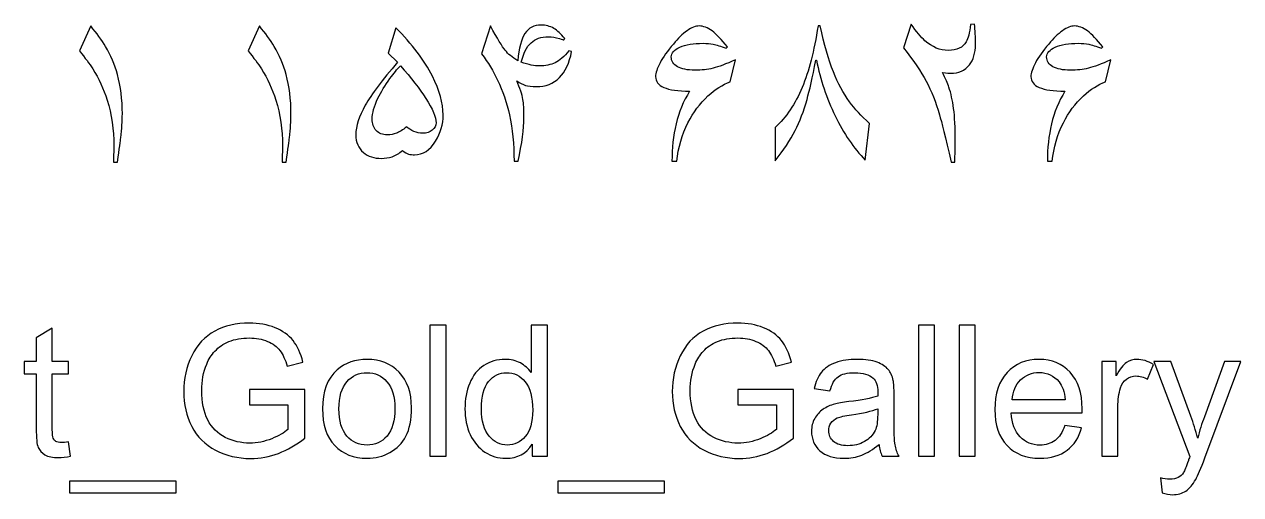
# Model space of a CAD drawing. Header units: millimetres. Extents: x -65 to 70, y -38 to 32.
# Drawn here: x -47.83 to -19.89, y -16.55 to -5.73 of the extents above; entities that cross this region are included whole.
import ezdxf

# ---------------------------------------------------------------- set-up
doc = ezdxf.new("R2010")
doc.units = ezdxf.units.MM
doc.header["$MEASUREMENT"] = 0
doc.layers.add('Layer 1', color=7, linetype='Continuous')

msp = doc.modelspace()

# ---------------------------------------------------------------- linework, layer by layer
at = {"layer": 'Layer 1', "color": 250}
for points, knots in [([(-45.5778, -7.7876), (-45.5778, -7.9479), (-45.5905, -8.1338), (-45.6151, -8.3452), (-45.6206, -8.3971), (-45.6452, -8.583), (-45.6898, -8.9028), (-45.6898, -8.9028), (-45.7828, -8.9028), (-45.7828, -8.9028), (-45.7828, -8.86), (-45.7791, -8.7361), (-45.7718, -8.532), (-45.7718, -8.1538), (-45.8238, -7.8012), (-45.9267, -7.4741), (-46.0078, -7.219), (-46.1181, -6.9803), (-46.2594, -6.7552), (-46.3305, -6.6413), (-46.4325, -6.5046), (-46.5647, -6.3443), (-46.5647, -6.3443), (-46.305, -5.7701), (-46.305, -5.7701), (-46.1637, -5.9387), (-46.0507, -6.0955), (-45.965, -6.2395), (-45.8438, -6.4445), (-45.7518, -6.6604), (-45.6898, -6.8882), (-45.6151, -7.1588), (-45.5778, -7.4586), (-45.5778, -7.7876)], [0, 0, 0, 0, 0.0909091, 0.0909091, 0.0909091, 0.1818182, 0.1818182, 0.1818182, 0.2727273, 0.2727273, 0.2727273, 0.3636364, 0.3636364, 0.3636364, 0.4545455, 0.4545455, 0.4545455, 0.5454545, 0.5454545, 0.5454545, 0.6363636, 0.6363636, 0.6363636, 0.7272727, 0.7272727, 0.7272727, 0.8181818, 0.8181818, 0.8181818, 0.9090909, 0.9090909, 0.9090909, 1, 1, 1, 1]), ([(-41.7031, -7.7876), (-41.7031, -7.9479), (-41.7158, -8.1338), (-41.7404, -8.3452), (-41.7459, -8.3971), (-41.7705, -8.583), (-41.8151, -8.9028), (-41.8151, -8.9028), (-41.9081, -8.9028), (-41.9081, -8.9028), (-41.9081, -8.86), (-41.9044, -8.7361), (-41.8971, -8.532), (-41.8971, -8.1538), (-41.9491, -7.8012), (-42.052, -7.4741), (-42.1331, -7.219), (-42.2434, -6.9803), (-42.3846, -6.7552), (-42.4557, -6.6413), (-42.5577, -6.5046), (-42.6899, -6.3443), (-42.6899, -6.3443), (-42.4302, -5.7701), (-42.4302, -5.7701), (-42.2889, -5.9387), (-42.176, -6.0955), (-42.0903, -6.2395), (-41.9691, -6.4445), (-41.8771, -6.6604), (-41.8151, -6.8882), (-41.7404, -7.1588), (-41.7031, -7.4586), (-41.7031, -7.7876)], [0, 0, 0, 0, 0.0909091, 0.0909091, 0.0909091, 0.1818182, 0.1818182, 0.1818182, 0.2727273, 0.2727273, 0.2727273, 0.3636364, 0.3636364, 0.3636364, 0.4545455, 0.4545455, 0.4545455, 0.5454545, 0.5454545, 0.5454545, 0.6363636, 0.6363636, 0.6363636, 0.7272727, 0.7272727, 0.7272727, 0.8181818, 0.8181818, 0.8181818, 0.9090909, 0.9090909, 0.9090909, 1, 1, 1, 1]), ([(-39.4689, -6.3989), (-39.4689, -6.3989), (-39.2931, -5.8139), (-39.2931, -5.8139), (-38.9195, -6.1857), (-38.6397, -6.5566), (-38.4529, -6.9265), (-38.2898, -7.2509), (-38.2078, -7.547), (-38.2078, -7.8158), (-38.2078, -8.029), (-38.2652, -8.2286), (-38.3809, -8.4163), (-38.5121, -8.6276), (-38.6735, -8.7333), (-38.863, -8.7333), (-38.9131, -8.7333), (-38.9596, -8.727), (-39.0015, -8.7151), (-39.0443, -8.7024), (-39.0908, -8.6759), (-39.14, -8.6349), (-39.2192, -8.7015), (-39.2976, -8.7479), (-39.3778, -8.7753), (-39.4571, -8.8017), (-39.5382, -8.8153), (-39.622, -8.8153), (-39.7924, -8.8153), (-39.9309, -8.7689), (-40.0402, -8.6768), (-40.1559, -8.5784), (-40.2142, -8.4454), (-40.2142, -8.2759), (-40.2142, -8.0746), (-40.1423, -7.8477), (-39.9974, -7.5935), (-39.8525, -7.3402), (-39.6047, -7.0103), (-39.2548, -6.6049), (-39.2548, -6.6049), (-39.4689, -6.3989), (-39.4689, -6.3989)], [0, 0, 0, 0, 0.0714286, 0.0714286, 0.0714286, 0.1428571, 0.1428571, 0.1428571, 0.2142857, 0.2142857, 0.2142857, 0.2857143, 0.2857143, 0.2857143, 0.3571429, 0.3571429, 0.3571429, 0.4285714, 0.4285714, 0.4285714, 0.5, 0.5, 0.5, 0.5714286, 0.5714286, 0.5714286, 0.6428571, 0.6428571, 0.6428571, 0.7142857, 0.7142857, 0.7142857, 0.7857143, 0.7857143, 0.7857143, 0.8571429, 0.8571429, 0.8571429, 0.9285714, 0.9285714, 0.9285714, 1, 1, 1, 1]), ([(-37.323, -6.4099), (-37.323, -6.4099), (-37.1235, -5.7701), (-37.1235, -5.7701), (-36.9622, -6.0572), (-36.8483, -6.244), (-36.7818, -6.3288), (-36.7162, -6.4144), (-36.6196, -6.4937), (-36.4921, -6.5684), (-36.4675, -6.2796), (-36.4128, -6.07), (-36.328, -5.9414), (-36.2433, -5.813), (-36.1203, -5.7483), (-35.959, -5.7483), (-35.8506, -5.7483), (-35.7531, -5.7747), (-35.6656, -5.8275), (-35.5854, -5.8758), (-35.5025, -5.9524), (-35.4151, -6.0591), (-35.4151, -6.0591), (-35.436, -6.091), (-35.436, -6.091), (-35.4451, -6.0891), (-35.4788, -6.0782), (-35.5372, -6.0591), (-35.6246, -6.0307), (-35.7085, -6.0161), (-35.7905, -6.0161), (-35.9554, -6.0161), (-36.0875, -6.0627), (-36.1877, -6.1566), (-36.288, -6.2495), (-36.3645, -6.3998), (-36.4155, -6.6058), (-36.3253, -6.634), (-36.2479, -6.655), (-36.1823, -6.6686), (-36.1176, -6.6823), (-36.0583, -6.6887), (-36.0028, -6.6887), (-35.8579, -6.6887), (-35.734, -6.6641), (-35.6328, -6.614), (-35.5326, -6.5639), (-35.4269, -6.4727), (-35.3167, -6.3388), (-35.3167, -6.3388), (-35.2565, -6.3598), (-35.2565, -6.3598), (-35.3066, -6.6222), (-35.3996, -6.8217), (-35.5372, -6.9584), (-35.6747, -7.096), (-35.8524, -7.1643), (-36.0684, -7.1643), (-36.1731, -7.1643), (-36.2561, -7.1552), (-36.318, -7.1361), (-36.3791, -7.1178), (-36.4447, -7.0823), (-36.5157, -7.0304), (-36.4429, -7.2017), (-36.3955, -7.3447), (-36.3745, -7.4604), (-36.3581, -7.5497), (-36.3508, -7.6891), (-36.3508, -7.8796), (-36.3508, -8.1329), (-36.3955, -8.4664), (-36.4866, -8.881), (-36.4866, -8.881), (-36.5795, -8.881), (-36.5795, -8.881), (-36.5795, -8.491), (-36.6142, -8.1365), (-36.6834, -7.8158), (-36.7445, -7.5333), (-36.8356, -7.2655), (-36.9568, -7.0131), (-37.0533, -6.8117), (-37.1754, -6.6112), (-37.323, -6.4099)], [0, 0, 0, 0, 0.0357143, 0.0357143, 0.0357143, 0.0714286, 0.0714286, 0.0714286, 0.1071429, 0.1071429, 0.1071429, 0.1428571, 0.1428571, 0.1428571, 0.1785714, 0.1785714, 0.1785714, 0.2142857, 0.2142857, 0.2142857, 0.25, 0.25, 0.25, 0.2857143, 0.2857143, 0.2857143, 0.3214286, 0.3214286, 0.3214286, 0.3571429, 0.3571429, 0.3571429, 0.3928571, 0.3928571, 0.3928571, 0.4285714, 0.4285714, 0.4285714, 0.4642857, 0.4642857, 0.4642857, 0.5, 0.5, 0.5, 0.5357143, 0.5357143, 0.5357143, 0.5714286, 0.5714286, 0.5714286, 0.6071429, 0.6071429, 0.6071429, 0.6428571, 0.6428571, 0.6428571, 0.6785714, 0.6785714, 0.6785714, 0.7142857, 0.7142857, 0.7142857, 0.75, 0.75, 0.75, 0.7857143, 0.7857143, 0.7857143, 0.8214286, 0.8214286, 0.8214286, 0.8571429, 0.8571429, 0.8571429, 0.8928571, 0.8928571, 0.8928571, 0.9285714, 0.9285714, 0.9285714, 0.9642857, 0.9642857, 0.9642857, 1, 1, 1, 1]), ([(-32.9508, -8.881), (-32.9508, -8.5775), (-32.919, -8.2914), (-32.8561, -8.0235), (-32.7932, -7.7557), (-32.6893, -7.5042), (-32.5454, -7.2682), (-32.8105, -7.2682), (-33.0073, -7.2399), (-33.1358, -7.1844), (-33.2643, -7.1279), (-33.3281, -7.045), (-33.3281, -6.9347), (-33.3281, -6.8518), (-33.2934, -6.7452), (-33.2242, -6.6167), (-33.154, -6.4873), (-33.0529, -6.3443), (-32.919, -6.1857), (-32.8142, -6.0545), (-32.7094, -5.9524), (-32.6037, -5.8795), (-32.4989, -5.8066), (-32.406, -5.7701), (-32.3258, -5.7701), (-32.2319, -5.7701), (-32.1335, -5.8084), (-32.0306, -5.8849), (-31.9285, -5.9606), (-31.811, -6.0837), (-31.677, -6.2522), (-31.677, -6.2522), (-31.7035, -6.2787), (-31.7035, -6.2787), (-31.8338, -6.234), (-31.9331, -6.2049), (-32.0014, -6.1903), (-32.0697, -6.1766), (-32.1481, -6.1693), (-32.2356, -6.1693), (-32.4579, -6.1693), (-32.6356, -6.1994), (-32.7686, -6.2586), (-32.9007, -6.3188), (-32.9672, -6.3935), (-32.9672, -6.4818), (-32.9672, -6.5784), (-32.919, -6.6531), (-32.8233, -6.7069), (-32.7267, -6.7607), (-32.5946, -6.7871), (-32.4251, -6.7871), (-32.272, -6.7871), (-32.1326, -6.7716), (-32.0078, -6.7415), (-31.882, -6.7115), (-31.7098, -6.6459), (-31.4912, -6.5465), (-31.4912, -6.5465), (-31.6114, -7.055), (-31.6114, -7.055), (-31.7855, -7.1151), (-31.9568, -7.2235), (-32.1235, -7.3793), (-32.3085, -7.5516), (-32.4615, -7.7575), (-32.5827, -7.9971), (-32.7194, -8.2668), (-32.806, -8.5611), (-32.8415, -8.881), (-32.8415, -8.881), (-32.9508, -8.881), (-32.9508, -8.881)], [0, 0, 0, 0, 0.0416667, 0.0416667, 0.0416667, 0.0833333, 0.0833333, 0.0833333, 0.125, 0.125, 0.125, 0.1666667, 0.1666667, 0.1666667, 0.2083333, 0.2083333, 0.2083333, 0.25, 0.25, 0.25, 0.2916667, 0.2916667, 0.2916667, 0.3333333, 0.3333333, 0.3333333, 0.375, 0.375, 0.375, 0.4166667, 0.4166667, 0.4166667, 0.4583333, 0.4583333, 0.4583333, 0.5, 0.5, 0.5, 0.5416667, 0.5416667, 0.5416667, 0.5833333, 0.5833333, 0.5833333, 0.625, 0.625, 0.625, 0.6666667, 0.6666667, 0.6666667, 0.7083333, 0.7083333, 0.7083333, 0.75, 0.75, 0.75, 0.7916667, 0.7916667, 0.7916667, 0.8333333, 0.8333333, 0.8333333, 0.875, 0.875, 0.875, 0.9166667, 0.9166667, 0.9166667, 0.9583333, 0.9583333, 0.9583333, 1, 1, 1, 1]), ([(-28.4141, -8.0099), (-28.4141, -8.0099), (-28.5097, -8.8536), (-28.5097, -8.8536), (-28.7731, -8.5812), (-29.0036, -8.2431), (-29.2013, -7.8377), (-29.399, -7.4322), (-29.5412, -7.0049), (-29.6287, -6.5547), (-29.6287, -6.5547), (-29.6469, -6.5547), (-29.6469, -6.5547), (-29.7234, -6.9547), (-29.7908, -7.2563), (-29.8473, -7.4595), (-29.9221, -7.7274), (-30.0132, -7.9671), (-30.1198, -8.1766), (-30.2319, -8.3971), (-30.3858, -8.6286), (-30.5817, -8.87), (-30.5817, -8.87), (-30.5817, -8.1065), (-30.5817, -8.1065), (-30.3248, -7.8705), (-30.117, -7.5625), (-29.9585, -7.1834), (-29.8054, -6.8153), (-29.6842, -6.3443), (-29.5949, -5.7701), (-29.5949, -5.7701), (-29.5457, -5.7701), (-29.5457, -5.7701), (-29.4546, -6.193), (-29.3535, -6.5456), (-29.2414, -6.8263), (-29.1366, -7.0896), (-29.0127, -7.3183), (-28.8706, -7.5142), (-28.753, -7.6737), (-28.6009, -7.8395), (-28.4141, -8.0099)], [0, 0, 0, 0, 0.0714286, 0.0714286, 0.0714286, 0.1428571, 0.1428571, 0.1428571, 0.2142857, 0.2142857, 0.2142857, 0.2857143, 0.2857143, 0.2857143, 0.3571429, 0.3571429, 0.3571429, 0.4285714, 0.4285714, 0.4285714, 0.5, 0.5, 0.5, 0.5714286, 0.5714286, 0.5714286, 0.6428571, 0.6428571, 0.6428571, 0.7142857, 0.7142857, 0.7142857, 0.7857143, 0.7857143, 0.7857143, 0.8571429, 0.8571429, 0.8571429, 0.9285714, 0.9285714, 0.9285714, 1, 1, 1, 1]), ([(-25.9776, -6.1948), (-25.9776, -6.3907), (-26.0241, -6.5475), (-26.1171, -6.6659), (-26.2191, -6.7944), (-26.3631, -6.8582), (-26.5489, -6.8582), (-26.5726, -6.8582), (-26.6346, -6.8509), (-26.7348, -6.8363), (-26.6665, -6.9793), (-26.6182, -7.0923), (-26.589, -7.1762), (-26.5407, -7.3165), (-26.5043, -7.4805), (-26.4797, -7.6691), (-26.4542, -7.8586), (-26.4414, -8.111), (-26.4414, -8.4281), (-26.4414, -8.4828), (-26.4433, -8.573), (-26.4469, -8.6987), (-26.4505, -8.8245), (-26.4524, -8.8919), (-26.4524, -8.9028), (-26.4524, -8.9028), (-26.5344, -8.9028), (-26.5344, -8.9028), (-26.6701, -8.3279), (-26.7594, -7.9652), (-26.8041, -7.814), (-26.8897, -7.5178), (-26.9909, -7.2609), (-27.1075, -7.0404), (-27.225, -6.8208), (-27.4, -6.5648), (-27.6332, -6.2732), (-27.6332, -6.2732), (-27.4556, -5.7319), (-27.4556, -5.7319), (-27.3362, -5.9013), (-27.2305, -6.0271), (-27.1385, -6.1092), (-26.9699, -6.2586), (-26.7913, -6.3333), (-26.6027, -6.3333), (-26.4041, -6.3333), (-26.2665, -6.2668), (-26.1899, -6.1329), (-26.1471, -6.06), (-26.1143, -5.9278), (-26.0915, -5.7373), (-26.0915, -5.7373), (-25.9986, -5.7319), (-25.9986, -5.7319), (-25.9913, -5.7947), (-25.9858, -5.8667), (-25.9822, -5.9496), (-25.9795, -6.0325), (-25.9776, -6.1146), (-25.9776, -6.1948)], [0, 0, 0, 0, 0.05, 0.05, 0.05, 0.1, 0.1, 0.1, 0.15, 0.15, 0.15, 0.2, 0.2, 0.2, 0.25, 0.25, 0.25, 0.3, 0.3, 0.3, 0.35, 0.35, 0.35, 0.4, 0.4, 0.4, 0.45, 0.45, 0.45, 0.5, 0.5, 0.5, 0.55, 0.55, 0.55, 0.6, 0.6, 0.6, 0.65, 0.65, 0.65, 0.7, 0.7, 0.7, 0.75, 0.75, 0.75, 0.8, 0.8, 0.8, 0.85, 0.85, 0.85, 0.9, 0.9, 0.9, 0.95, 0.95, 0.95, 1, 1, 1, 1]), ([(-24.3266, -8.881), (-24.3266, -8.5775), (-24.2948, -8.2914), (-24.2319, -8.0235), (-24.169, -7.7557), (-24.0651, -7.5042), (-23.9212, -7.2682), (-24.1863, -7.2682), (-24.3831, -7.2399), (-24.5116, -7.1844), (-24.6401, -7.1279), (-24.7039, -7.045), (-24.7039, -6.9347), (-24.7039, -6.8518), (-24.6692, -6.7452), (-24.6, -6.6167), (-24.5298, -6.4873), (-24.4287, -6.3443), (-24.2948, -6.1857), (-24.19, -6.0545), (-24.0852, -5.9524), (-23.9795, -5.8795), (-23.8747, -5.8066), (-23.7818, -5.7701), (-23.7016, -5.7701), (-23.6076, -5.7701), (-23.5092, -5.8084), (-23.4063, -5.8849), (-23.3042, -5.9606), (-23.1867, -6.0837), (-23.0527, -6.2522), (-23.0527, -6.2522), (-23.0792, -6.2787), (-23.0792, -6.2787), (-23.2095, -6.234), (-23.3088, -6.2049), (-23.3771, -6.1903), (-23.4454, -6.1766), (-23.5238, -6.1693), (-23.6113, -6.1693), (-23.8337, -6.1693), (-24.0114, -6.1994), (-24.1444, -6.2586), (-24.2765, -6.3188), (-24.343, -6.3935), (-24.343, -6.4818), (-24.343, -6.5784), (-24.2948, -6.6531), (-24.1991, -6.7069), (-24.1025, -6.7607), (-23.9704, -6.7871), (-23.8009, -6.7871), (-23.6478, -6.7871), (-23.5083, -6.7716), (-23.3835, -6.7415), (-23.2577, -6.7115), (-23.0855, -6.6459), (-22.8669, -6.5465), (-22.8669, -6.5465), (-22.9871, -7.055), (-22.9871, -7.055), (-23.1612, -7.1151), (-23.3325, -7.2235), (-23.4992, -7.3793), (-23.6843, -7.5516), (-23.8373, -7.7575), (-23.9585, -7.9971), (-24.0952, -8.2668), (-24.1818, -8.5611), (-24.2173, -8.881), (-24.2173, -8.881), (-24.3266, -8.881), (-24.3266, -8.881)], [0, 0, 0, 0, 0.0416667, 0.0416667, 0.0416667, 0.0833333, 0.0833333, 0.0833333, 0.125, 0.125, 0.125, 0.1666667, 0.1666667, 0.1666667, 0.2083333, 0.2083333, 0.2083333, 0.25, 0.25, 0.25, 0.2916667, 0.2916667, 0.2916667, 0.3333333, 0.3333333, 0.3333333, 0.375, 0.375, 0.375, 0.4166667, 0.4166667, 0.4166667, 0.4583333, 0.4583333, 0.4583333, 0.5, 0.5, 0.5, 0.5416667, 0.5416667, 0.5416667, 0.5833333, 0.5833333, 0.5833333, 0.625, 0.625, 0.625, 0.6666667, 0.6666667, 0.6666667, 0.7083333, 0.7083333, 0.7083333, 0.75, 0.75, 0.75, 0.7916667, 0.7916667, 0.7916667, 0.8333333, 0.8333333, 0.8333333, 0.875, 0.875, 0.875, 0.9166667, 0.9166667, 0.9166667, 0.9583333, 0.9583333, 0.9583333, 1, 1, 1, 1]), ([(-39.0416, -8.0891), (-39.0033, -8.1301), (-38.9495, -8.1648), (-38.8812, -8.193), (-38.8129, -8.2213), (-38.7436, -8.2358), (-38.6725, -8.2358), (-38.5868, -8.2358), (-38.5157, -8.2131), (-38.4583, -8.1675), (-38.4009, -8.1219), (-38.3718, -8.0645), (-38.3718, -7.9953), (-38.3718, -7.8641), (-38.4492, -7.6782), (-38.6032, -7.4377), (-38.7445, -7.2172), (-38.9404, -6.9657), (-39.191, -6.6841), (-39.2639, -6.7607), (-39.3432, -6.8591), (-39.4297, -6.9775), (-39.5436, -7.1361), (-39.6357, -7.2882), (-39.7058, -7.434), (-39.7933, -7.6172), (-39.837, -7.7748), (-39.837, -7.906), (-39.837, -8.0199), (-39.807, -8.1101), (-39.7459, -8.1757), (-39.6858, -8.2413), (-39.6001, -8.2741), (-39.4917, -8.2741), (-39.4151, -8.2741), (-39.345, -8.2614), (-39.2812, -8.2368), (-39.2183, -8.2122), (-39.1382, -8.163), (-39.0416, -8.0891)], [0, 0, 0, 0, 0.0769231, 0.0769231, 0.0769231, 0.1538462, 0.1538462, 0.1538462, 0.2307692, 0.2307692, 0.2307692, 0.3076923, 0.3076923, 0.3076923, 0.3846154, 0.3846154, 0.3846154, 0.4615385, 0.4615385, 0.4615385, 0.5384615, 0.5384615, 0.5384615, 0.6153846, 0.6153846, 0.6153846, 0.6923077, 0.6923077, 0.6923077, 0.7692308, 0.7692308, 0.7692308, 0.8461538, 0.8461538, 0.8461538, 0.9230769, 0.9230769, 0.9230769, 1, 1, 1, 1]), ([(-46.8162, -15.3344), (-46.8162, -15.3344), (-46.7657, -15.661), (-46.7657, -15.661), (-46.8695, -15.6827), (-46.9627, -15.6939), (-47.044, -15.6939), (-47.1779, -15.6939), (-47.2816, -15.6729), (-47.3559, -15.6302), (-47.4295, -15.5874), (-47.4814, -15.532), (-47.5115, -15.4626), (-47.5416, -15.3933), (-47.5564, -15.2475), (-47.5564, -15.0253), (-47.5564, -15.0253), (-47.5564, -13.7679), (-47.5564, -13.7679), (-47.5564, -13.7679), (-47.8297, -13.7679), (-47.8297, -13.7679), (-47.8297, -13.7679), (-47.8297, -13.4819), (-47.8297, -13.4819), (-47.8297, -13.4819), (-47.5564, -13.4819), (-47.5564, -13.4819), (-47.5564, -13.4819), (-47.5564, -12.9421), (-47.5564, -12.9421), (-47.5564, -12.9421), (-47.1863, -12.7199), (-47.1863, -12.7199), (-47.1863, -12.7199), (-47.1863, -13.4819), (-47.1863, -13.4819), (-47.1863, -13.4819), (-46.8162, -13.4819), (-46.8162, -13.4819), (-46.8162, -13.4819), (-46.8162, -13.7679), (-46.8162, -13.7679), (-46.8162, -13.7679), (-47.1863, -13.7679), (-47.1863, -13.7679), (-47.1863, -13.7679), (-47.1863, -15.0463), (-47.1863, -15.0463), (-47.1863, -15.1521), (-47.18, -15.2201), (-47.1667, -15.2503), (-47.154, -15.2804), (-47.133, -15.3042), (-47.1036, -15.3225), (-47.0741, -15.34), (-47.0321, -15.3491), (-46.9774, -15.3491), (-46.9368, -15.3491), (-46.8828, -15.3442), (-46.8162, -15.3344)], [0, 0, 0, 0, 0.05, 0.05, 0.05, 0.1, 0.1, 0.1, 0.15, 0.15, 0.15, 0.2, 0.2, 0.2, 0.25, 0.25, 0.25, 0.3, 0.3, 0.3, 0.35, 0.35, 0.35, 0.4, 0.4, 0.4, 0.45, 0.45, 0.45, 0.5, 0.5, 0.5, 0.55, 0.55, 0.55, 0.6, 0.6, 0.6, 0.65, 0.65, 0.65, 0.7, 0.7, 0.7, 0.75, 0.75, 0.75, 0.8, 0.8, 0.8, 0.85, 0.85, 0.85, 0.9, 0.9, 0.9, 0.95, 0.95, 0.95, 1, 1, 1, 1]), ([(-42.657, -14.4828), (-42.657, -14.4828), (-42.657, -14.1295), (-42.657, -14.1295), (-42.657, -14.1295), (-41.3827, -14.1295), (-41.3827, -14.1295), (-41.3827, -14.1295), (-41.3827, -15.2454), (-41.3827, -15.2454), (-41.5783, -15.401), (-41.7801, -15.5187), (-41.9883, -15.5972), (-42.1965, -15.6757), (-42.4103, -15.715), (-42.6289, -15.715), (-42.9247, -15.715), (-43.1932, -15.6519), (-43.435, -15.525), (-43.6761, -15.3989), (-43.859, -15.2152), (-43.9817, -14.9762), (-44.105, -14.7365), (-44.1667, -14.4688), (-44.1667, -14.1737), (-44.1667, -13.8807), (-44.1057, -13.6074), (-43.9831, -13.3529), (-43.8604, -13.0992), (-43.6845, -12.9106), (-43.4546, -12.7879), (-43.2247, -12.6645), (-42.9598, -12.6029), (-42.6598, -12.6029), (-42.4425, -12.6029), (-42.2455, -12.6379), (-42.0696, -12.7087), (-41.8937, -12.7795), (-41.7556, -12.8776), (-41.6561, -13.0031), (-41.5559, -13.1293), (-41.4802, -13.2941), (-41.4283, -13.4966), (-41.4283, -13.4966), (-41.7879, -13.5947), (-41.7879, -13.5947), (-41.8334, -13.4419), (-41.8895, -13.3214), (-41.9561, -13.2331), (-42.0234, -13.1455), (-42.1187, -13.0754), (-42.2434, -13.0227), (-42.3675, -12.9701), (-42.5056, -12.9435), (-42.6577, -12.9435), (-42.8392, -12.9435), (-42.9962, -12.9715), (-43.1294, -13.0269), (-43.2619, -13.0824), (-43.3684, -13.1553), (-43.4504, -13.2464), (-43.5317, -13.3368), (-43.5948, -13.4363), (-43.6396, -13.5443), (-43.716, -13.7314), (-43.7546, -13.9333), (-43.7546, -14.1513), (-43.7546, -14.4204), (-43.7083, -14.6454), (-43.6165, -14.8269), (-43.524, -15.0078), (-43.3894, -15.1423), (-43.2135, -15.2299), (-43.0369, -15.3176), (-42.8497, -15.3617), (-42.6514, -15.3617), (-42.4789, -15.3617), (-42.3107, -15.3281), (-42.1467, -15.2615), (-41.9827, -15.1942), (-41.8587, -15.1234), (-41.7738, -15.047), (-41.7738, -15.047), (-41.7738, -14.4828), (-41.7738, -14.4828), (-41.7738, -14.4828), (-42.657, -14.4828), (-42.657, -14.4828)], [0, 0, 0, 0, 0.0344828, 0.0344828, 0.0344828, 0.0689655, 0.0689655, 0.0689655, 0.1034483, 0.1034483, 0.1034483, 0.137931, 0.137931, 0.137931, 0.1724138, 0.1724138, 0.1724138, 0.2068966, 0.2068966, 0.2068966, 0.2413793, 0.2413793, 0.2413793, 0.2758621, 0.2758621, 0.2758621, 0.3103448, 0.3103448, 0.3103448, 0.3448276, 0.3448276, 0.3448276, 0.3793103, 0.3793103, 0.3793103, 0.4137931, 0.4137931, 0.4137931, 0.4482759, 0.4482759, 0.4482759, 0.4827586, 0.4827586, 0.4827586, 0.5172414, 0.5172414, 0.5172414, 0.5517241, 0.5517241, 0.5517241, 0.5862069, 0.5862069, 0.5862069, 0.6206897, 0.6206897, 0.6206897, 0.6551724, 0.6551724, 0.6551724, 0.6896552, 0.6896552, 0.6896552, 0.7241379, 0.7241379, 0.7241379, 0.7586207, 0.7586207, 0.7586207, 0.7931034, 0.7931034, 0.7931034, 0.8275862, 0.8275862, 0.8275862, 0.862069, 0.862069, 0.862069, 0.8965517, 0.8965517, 0.8965517, 0.9310345, 0.9310345, 0.9310345, 0.9655172, 0.9655172, 0.9655172, 1, 1, 1, 1]), ([(-38.5104, -15.6645), (-38.5104, -15.6645), (-38.5104, -12.6533), (-38.5104, -12.6533), (-38.5104, -12.6533), (-38.1403, -12.6533), (-38.1403, -12.6533), (-38.1403, -12.6533), (-38.1403, -15.6645), (-38.1403, -15.6645), (-38.1403, -15.6645), (-38.5104, -15.6645), (-38.5104, -15.6645)], [0, 0, 0, 0, 0.25, 0.25, 0.25, 0.5, 0.5, 0.5, 0.75, 0.75, 0.75, 1, 1, 1, 1]), ([(-36.1588, -15.6645), (-36.1588, -15.6645), (-36.1588, -15.3876), (-36.1588, -15.3876), (-36.2969, -15.6028), (-36.5002, -15.7108), (-36.7686, -15.7108), (-36.9424, -15.7108), (-37.1022, -15.6631), (-37.2473, -15.5671), (-37.3931, -15.4718), (-37.506, -15.3379), (-37.5866, -15.1669), (-37.6665, -14.9951), (-37.7064, -14.7982), (-37.7064, -14.5753), (-37.7064, -14.358), (-37.67, -14.1611), (-37.5978, -13.9837), (-37.5249, -13.8071), (-37.4162, -13.6711), (-37.2712, -13.5772), (-37.1268, -13.4826), (-36.9642, -13.4356), (-36.7854, -13.4356), (-36.6537, -13.4356), (-36.5366, -13.4637), (-36.4343, -13.519), (-36.332, -13.5744), (-36.2485, -13.6473), (-36.1841, -13.7363), (-36.1841, -13.7363), (-36.1841, -12.6533), (-36.1841, -12.6533), (-36.1841, -12.6533), (-35.814, -12.6533), (-35.814, -12.6533), (-35.814, -12.6533), (-35.814, -15.6645), (-35.814, -15.6645), (-35.814, -15.6645), (-36.1588, -15.6645), (-36.1588, -15.6645)], [0, 0, 0, 0, 0.0714286, 0.0714286, 0.0714286, 0.1428571, 0.1428571, 0.1428571, 0.2142857, 0.2142857, 0.2142857, 0.2857143, 0.2857143, 0.2857143, 0.3571429, 0.3571429, 0.3571429, 0.4285714, 0.4285714, 0.4285714, 0.5, 0.5, 0.5, 0.5714286, 0.5714286, 0.5714286, 0.6428571, 0.6428571, 0.6428571, 0.7142857, 0.7142857, 0.7142857, 0.7857143, 0.7857143, 0.7857143, 0.8571429, 0.8571429, 0.8571429, 0.9285714, 0.9285714, 0.9285714, 1, 1, 1, 1]), ([(-31.4348, -14.4828), (-31.4348, -14.4828), (-31.4348, -14.1295), (-31.4348, -14.1295), (-31.4348, -14.1295), (-30.1604, -14.1295), (-30.1604, -14.1295), (-30.1604, -14.1295), (-30.1604, -15.2454), (-30.1604, -15.2454), (-30.356, -15.401), (-30.5578, -15.5187), (-30.766, -15.5972), (-30.9742, -15.6757), (-31.1881, -15.715), (-31.4067, -15.715), (-31.7025, -15.715), (-31.971, -15.6519), (-32.2128, -15.525), (-32.4539, -15.3989), (-32.6368, -15.2152), (-32.7595, -14.9762), (-32.8828, -14.7365), (-32.9445, -14.4688), (-32.9445, -14.1737), (-32.9445, -13.8807), (-32.8835, -13.6074), (-32.7609, -13.3529), (-32.6382, -13.0992), (-32.4623, -12.9106), (-32.2324, -12.7879), (-32.0025, -12.6645), (-31.7376, -12.6029), (-31.4376, -12.6029), (-31.2203, -12.6029), (-31.0232, -12.6379), (-30.8473, -12.7087), (-30.6714, -12.7795), (-30.5333, -12.8776), (-30.4338, -13.0031), (-30.3336, -13.1293), (-30.2579, -13.2941), (-30.206, -13.4966), (-30.206, -13.4966), (-30.5656, -13.5947), (-30.5656, -13.5947), (-30.6111, -13.4419), (-30.6672, -13.3214), (-30.7338, -13.2331), (-30.8011, -13.1455), (-30.8964, -13.0754), (-31.0211, -13.0227), (-31.1453, -12.9701), (-31.2834, -12.9435), (-31.4355, -12.9435), (-31.617, -12.9435), (-31.774, -12.9715), (-31.9072, -13.0269), (-32.0397, -13.0824), (-32.1462, -13.1553), (-32.2282, -13.2464), (-32.3095, -13.3368), (-32.3726, -13.4363), (-32.4174, -13.5443), (-32.4938, -13.7314), (-32.5324, -13.9333), (-32.5324, -14.1513), (-32.5324, -14.4204), (-32.4861, -14.6454), (-32.3943, -14.8269), (-32.3018, -15.0078), (-32.1672, -15.1423), (-31.9913, -15.2299), (-31.8147, -15.3176), (-31.6275, -15.3617), (-31.4292, -15.3617), (-31.2567, -15.3617), (-31.0884, -15.3281), (-30.9244, -15.2615), (-30.7604, -15.1942), (-30.6364, -15.1234), (-30.5515, -15.047), (-30.5515, -15.047), (-30.5515, -14.4828), (-30.5515, -14.4828), (-30.5515, -14.4828), (-31.4348, -14.4828), (-31.4348, -14.4828)], [0, 0, 0, 0, 0.0344828, 0.0344828, 0.0344828, 0.0689655, 0.0689655, 0.0689655, 0.1034483, 0.1034483, 0.1034483, 0.137931, 0.137931, 0.137931, 0.1724138, 0.1724138, 0.1724138, 0.2068966, 0.2068966, 0.2068966, 0.2413793, 0.2413793, 0.2413793, 0.2758621, 0.2758621, 0.2758621, 0.3103448, 0.3103448, 0.3103448, 0.3448276, 0.3448276, 0.3448276, 0.3793103, 0.3793103, 0.3793103, 0.4137931, 0.4137931, 0.4137931, 0.4482759, 0.4482759, 0.4482759, 0.4827586, 0.4827586, 0.4827586, 0.5172414, 0.5172414, 0.5172414, 0.5517241, 0.5517241, 0.5517241, 0.5862069, 0.5862069, 0.5862069, 0.6206897, 0.6206897, 0.6206897, 0.6551724, 0.6551724, 0.6551724, 0.6896552, 0.6896552, 0.6896552, 0.7241379, 0.7241379, 0.7241379, 0.7586207, 0.7586207, 0.7586207, 0.7931034, 0.7931034, 0.7931034, 0.8275862, 0.8275862, 0.8275862, 0.862069, 0.862069, 0.862069, 0.8965517, 0.8965517, 0.8965517, 0.9310345, 0.9310345, 0.9310345, 0.9655172, 0.9655172, 0.9655172, 1, 1, 1, 1]), ([(-27.2882, -15.6645), (-27.2882, -15.6645), (-27.2882, -12.6533), (-27.2882, -12.6533), (-27.2882, -12.6533), (-26.9181, -12.6533), (-26.9181, -12.6533), (-26.9181, -12.6533), (-26.9181, -15.6645), (-26.9181, -15.6645), (-26.9181, -15.6645), (-27.2882, -15.6645), (-27.2882, -15.6645)], [0, 0, 0, 0, 0.25, 0.25, 0.25, 0.5, 0.5, 0.5, 0.75, 0.75, 0.75, 1, 1, 1, 1]), ([(-26.3539, -15.6645), (-26.3539, -15.6645), (-26.3539, -12.6533), (-26.3539, -12.6533), (-26.3539, -12.6533), (-25.9838, -12.6533), (-25.9838, -12.6533), (-25.9838, -12.6533), (-25.9838, -15.6645), (-25.9838, -15.6645), (-25.9838, -15.6645), (-26.3539, -15.6645), (-26.3539, -15.6645)], [0, 0, 0, 0, 0.25, 0.25, 0.25, 0.5, 0.5, 0.5, 0.75, 0.75, 0.75, 1, 1, 1, 1]), ([(-40.9797, -14.5732), (-40.9797, -14.1702), (-40.8676, -13.8716), (-40.6426, -13.6774), (-40.4554, -13.5162), (-40.2263, -13.4356), (-39.9564, -13.4356), (-39.6571, -13.4356), (-39.4118, -13.5338), (-39.2212, -13.73), (-39.0312, -13.9256), (-38.9359, -14.1968), (-38.9359, -14.5424), (-38.9359, -14.8227), (-38.978, -15.0428), (-39.0621, -15.2033), (-39.1462, -15.3638), (-39.2688, -15.4886), (-39.43, -15.5776), (-39.5905, -15.6666), (-39.7665, -15.7108), (-39.9564, -15.7108), (-40.262, -15.7108), (-40.5087, -15.6133), (-40.6973, -15.4178), (-40.8858, -15.2222), (-40.9797, -14.9405), (-40.9797, -14.5732)], [0, 0, 0, 0, 0.1111111, 0.1111111, 0.1111111, 0.2222222, 0.2222222, 0.2222222, 0.3333333, 0.3333333, 0.3333333, 0.4444444, 0.4444444, 0.4444444, 0.5555556, 0.5555556, 0.5555556, 0.6666667, 0.6666667, 0.6666667, 0.7777778, 0.7777778, 0.7777778, 0.8888889, 0.8888889, 0.8888889, 1, 1, 1, 1]), ([(-28.193, -15.3911), (-28.3304, -15.5082), (-28.4629, -15.5902), (-28.5897, -15.6386), (-28.7166, -15.6869), (-28.8526, -15.7108), (-28.9983, -15.7108), (-29.2381, -15.7108), (-29.4224, -15.6526), (-29.5514, -15.5355), (-29.6803, -15.4192), (-29.7448, -15.2699), (-29.7448, -15.0884), (-29.7448, -14.9818), (-29.7203, -14.8844), (-29.6719, -14.7961), (-29.6228, -14.7078), (-29.5591, -14.6377), (-29.4806, -14.5844), (-29.4014, -14.5311), (-29.3131, -14.4905), (-29.2142, -14.4632), (-29.1413, -14.4442), (-29.0313, -14.426), (-28.8848, -14.4078), (-28.5862, -14.3727), (-28.3654, -14.33), (-28.2246, -14.2809), (-28.2232, -14.2305), (-28.2225, -14.1982), (-28.2225, -14.1849), (-28.2225, -14.0349), (-28.2575, -13.9291), (-28.3276, -13.8674), (-28.4222, -13.784), (-28.5631, -13.7426), (-28.7495, -13.7426), (-28.9241, -13.7426), (-29.053, -13.7735), (-29.1357, -13.8345), (-29.2191, -13.8954), (-29.2801, -14.0034), (-29.3201, -14.159), (-29.3201, -14.159), (-29.6817, -14.1085), (-29.6817, -14.1085), (-29.6488, -13.9536), (-29.5948, -13.8281), (-29.5191, -13.7328), (-29.4434, -13.6375), (-29.3341, -13.5646), (-29.1911, -13.5127), (-29.0488, -13.4616), (-28.8827, -13.4356), (-28.6949, -13.4356), (-28.5084, -13.4356), (-28.3563, -13.4574), (-28.2393, -13.5015), (-28.1229, -13.5457), (-28.0367, -13.6003), (-27.982, -13.6669), (-27.9274, -13.7335), (-27.8888, -13.8176), (-27.8664, -13.9193), (-27.8545, -13.9823), (-27.8482, -14.0959), (-27.8482, -14.2592), (-27.8482, -14.2592), (-27.8482, -14.7498), (-27.8482, -14.7498), (-27.8482, -15.0926), (-27.8405, -15.3091), (-27.825, -15.401), (-27.8103, -15.4928), (-27.7795, -15.5804), (-27.7346, -15.6645), (-27.7346, -15.6645), (-28.1215, -15.6645), (-28.1215, -15.6645), (-28.1587, -15.5867), (-28.1825, -15.4956), (-28.193, -15.3911)], [0, 0, 0, 0, 0.037037, 0.037037, 0.037037, 0.0740741, 0.0740741, 0.0740741, 0.1111111, 0.1111111, 0.1111111, 0.1481481, 0.1481481, 0.1481481, 0.1851852, 0.1851852, 0.1851852, 0.2222222, 0.2222222, 0.2222222, 0.2592593, 0.2592593, 0.2592593, 0.2962963, 0.2962963, 0.2962963, 0.3333333, 0.3333333, 0.3333333, 0.3703704, 0.3703704, 0.3703704, 0.4074074, 0.4074074, 0.4074074, 0.4444444, 0.4444444, 0.4444444, 0.4814815, 0.4814815, 0.4814815, 0.5185185, 0.5185185, 0.5185185, 0.5555556, 0.5555556, 0.5555556, 0.5925926, 0.5925926, 0.5925926, 0.6296296, 0.6296296, 0.6296296, 0.6666667, 0.6666667, 0.6666667, 0.7037037, 0.7037037, 0.7037037, 0.7407407, 0.7407407, 0.7407407, 0.7777778, 0.7777778, 0.7777778, 0.8148148, 0.8148148, 0.8148148, 0.8518519, 0.8518519, 0.8518519, 0.8888889, 0.8888889, 0.8888889, 0.9259259, 0.9259259, 0.9259259, 0.962963, 0.962963, 0.962963, 1, 1, 1, 1]), ([(-23.9224, -14.958), (-23.9224, -14.958), (-23.5396, -15.0085), (-23.5396, -15.0085), (-23.5992, -15.2306), (-23.7108, -15.4038), (-23.8734, -15.5264), (-24.036, -15.6491), (-24.2434, -15.7108), (-24.4965, -15.7108), (-24.8147, -15.7108), (-25.067, -15.6126), (-25.2534, -15.4164), (-25.4399, -15.2208), (-25.5331, -14.9454), (-25.5331, -14.5914), (-25.5331, -14.2256), (-25.4392, -13.941), (-25.2506, -13.7391), (-25.0621, -13.5366), (-24.8175, -13.4356), (-24.5168, -13.4356), (-24.2259, -13.4356), (-23.9883, -13.5345), (-23.804, -13.7328), (-23.6195, -13.9312), (-23.527, -14.2101), (-23.527, -14.5697), (-23.527, -14.5914), (-23.5277, -14.6244), (-23.5291, -14.6678), (-23.5291, -14.6678), (-25.1546, -14.6678), (-25.1546, -14.6678), (-25.1406, -14.9068), (-25.0733, -15.0905), (-24.9514, -15.2173), (-24.8301, -15.3442), (-24.678, -15.408), (-24.4965, -15.408), (-24.3612, -15.408), (-24.2455, -15.3722), (-24.1502, -15.3007), (-24.0542, -15.2292), (-23.9785, -15.115), (-23.9224, -14.958)], [0, 0, 0, 0, 0.0666667, 0.0666667, 0.0666667, 0.1333333, 0.1333333, 0.1333333, 0.2, 0.2, 0.2, 0.2666667, 0.2666667, 0.2666667, 0.3333333, 0.3333333, 0.3333333, 0.4, 0.4, 0.4, 0.4666667, 0.4666667, 0.4666667, 0.5333333, 0.5333333, 0.5333333, 0.6, 0.6, 0.6, 0.6666667, 0.6666667, 0.6666667, 0.7333333, 0.7333333, 0.7333333, 0.8, 0.8, 0.8, 0.8666667, 0.8666667, 0.8666667, 0.9333333, 0.9333333, 0.9333333, 1, 1, 1, 1]), ([(-23.0763, -15.6645), (-23.0763, -15.6645), (-23.0763, -13.4819), (-23.0763, -13.4819), (-23.0763, -13.4819), (-22.7441, -13.4819), (-22.7441, -13.4819), (-22.7441, -13.4819), (-22.7441, -13.8162), (-22.7441, -13.8162), (-22.6593, -13.6613), (-22.5808, -13.559), (-22.5086, -13.5099), (-22.4364, -13.4602), (-22.3572, -13.4356), (-22.271, -13.4356), (-22.1463, -13.4356), (-22.0194, -13.4749), (-21.8904, -13.5527), (-21.8904, -13.5527), (-22.0222, -13.894), (-22.0222, -13.894), (-22.1119, -13.8436), (-22.2016, -13.8183), (-22.2913, -13.8183), (-22.3719, -13.8183), (-22.4441, -13.8429), (-22.5079, -13.8912), (-22.5717, -13.9396), (-22.6173, -14.0069), (-22.6446, -14.0931), (-22.6859, -14.2242), (-22.7063, -14.3678), (-22.7063, -14.5241), (-22.7063, -14.5241), (-22.7063, -15.6645), (-22.7063, -15.6645), (-22.7063, -15.6645), (-23.0763, -15.6645), (-23.0763, -15.6645)], [0, 0, 0, 0, 0.0769231, 0.0769231, 0.0769231, 0.1538462, 0.1538462, 0.1538462, 0.2307692, 0.2307692, 0.2307692, 0.3076923, 0.3076923, 0.3076923, 0.3846154, 0.3846154, 0.3846154, 0.4615385, 0.4615385, 0.4615385, 0.5384615, 0.5384615, 0.5384615, 0.6153846, 0.6153846, 0.6153846, 0.6923077, 0.6923077, 0.6923077, 0.7692308, 0.7692308, 0.7692308, 0.8461538, 0.8461538, 0.8461538, 0.9230769, 0.9230769, 0.9230769, 1, 1, 1, 1]), ([(-21.6886, -16.5035), (-21.6886, -16.5035), (-21.7306, -16.1614), (-21.7306, -16.1614), (-21.6493, -16.1832), (-21.5792, -16.1944), (-21.5189, -16.1944), (-21.4362, -16.1944), (-21.3704, -16.1804), (-21.3213, -16.153), (-21.2715, -16.1257), (-21.2309, -16.0871), (-21.1993, -16.0381), (-21.1762, -16.0009), (-21.1384, -15.9091), (-21.0865, -15.7619), (-21.0795, -15.7416), (-21.069, -15.7115), (-21.0535, -15.6715), (-21.0535, -15.6715), (-21.882, -13.4819), (-21.882, -13.4819), (-21.882, -13.4819), (-21.4867, -13.4819), (-21.4867, -13.4819), (-21.4867, -13.4819), (-21.0311, -14.7421), (-21.0311, -14.7421), (-20.9715, -14.9012), (-20.919, -15.0694), (-20.872, -15.2461), (-20.8293, -15.0799), (-20.7788, -14.9159), (-20.7199, -14.7547), (-20.7199, -14.7547), (-20.2545, -13.4819), (-20.2545, -13.4819), (-20.2545, -13.4819), (-19.8851, -13.4819), (-19.8851, -13.4819), (-19.8851, -13.4819), (-20.7101, -15.7023), (-20.7101, -15.7023), (-20.7991, -15.9414), (-20.8685, -16.1054), (-20.9183, -16.1958), (-20.9842, -16.317), (-21.0599, -16.4061), (-21.1447, -16.4628), (-21.2302, -16.5196), (-21.3318, -16.5476), (-21.4496, -16.5476), (-21.5211, -16.5476), (-21.601, -16.5329), (-21.6886, -16.5035)], [0, 0, 0, 0, 0.0555556, 0.0555556, 0.0555556, 0.1111111, 0.1111111, 0.1111111, 0.1666667, 0.1666667, 0.1666667, 0.2222222, 0.2222222, 0.2222222, 0.2777778, 0.2777778, 0.2777778, 0.3333333, 0.3333333, 0.3333333, 0.3888889, 0.3888889, 0.3888889, 0.4444444, 0.4444444, 0.4444444, 0.5, 0.5, 0.5, 0.5555556, 0.5555556, 0.5555556, 0.6111111, 0.6111111, 0.6111111, 0.6666667, 0.6666667, 0.6666667, 0.7222222, 0.7222222, 0.7222222, 0.7777778, 0.7777778, 0.7777778, 0.8333333, 0.8333333, 0.8333333, 0.8888889, 0.8888889, 0.8888889, 0.9444444, 0.9444444, 0.9444444, 1, 1, 1, 1]), ([(-40.6012, -14.5739), (-40.6012, -14.8529), (-40.5403, -15.0617), (-40.4183, -15.1998), (-40.2956, -15.3386), (-40.1421, -15.408), (-39.9564, -15.408), (-39.7728, -15.408), (-39.62, -15.3386), (-39.4973, -15.1991), (-39.3754, -15.0596), (-39.3144, -14.8473), (-39.3144, -14.562), (-39.3144, -14.2928), (-39.3761, -14.0889), (-39.4987, -13.9508), (-39.6214, -13.812), (-39.7742, -13.7426), (-39.9564, -13.7426), (-40.1421, -13.7426), (-40.2956, -13.8113), (-40.4183, -13.9494), (-40.5403, -14.0875), (-40.6012, -14.2956), (-40.6012, -14.5739)], [0, 0, 0, 0, 0.125, 0.125, 0.125, 0.25, 0.25, 0.25, 0.375, 0.375, 0.375, 0.5, 0.5, 0.5, 0.625, 0.625, 0.625, 0.75, 0.75, 0.75, 0.875, 0.875, 0.875, 1, 1, 1, 1]), ([(-37.3279, -14.576), (-37.3279, -14.855), (-37.2691, -15.0631), (-37.1506, -15.2012), (-37.0329, -15.3393), (-36.8934, -15.408), (-36.7329, -15.408), (-36.571, -15.408), (-36.4336, -15.3421), (-36.32, -15.2103), (-36.2072, -15.0785), (-36.1504, -14.8774), (-36.1504, -14.6068), (-36.1504, -14.3097), (-36.2079, -14.091), (-36.3235, -13.9515), (-36.4385, -13.812), (-36.5808, -13.7426), (-36.7497, -13.7426), (-36.9144, -13.7426), (-37.0518, -13.8092), (-37.1625, -13.9431), (-37.2726, -14.077), (-37.3279, -14.2879), (-37.3279, -14.576)], [0, 0, 0, 0, 0.125, 0.125, 0.125, 0.25, 0.25, 0.25, 0.375, 0.375, 0.375, 0.5, 0.5, 0.5, 0.625, 0.625, 0.625, 0.75, 0.75, 0.75, 0.875, 0.875, 0.875, 1, 1, 1, 1]), ([(-25.1336, -14.365), (-25.1336, -14.365), (-23.9182, -14.365), (-23.9182, -14.365), (-23.9343, -14.1814), (-23.9813, -14.044), (-24.0577, -13.9522), (-24.1748, -13.8099), (-24.3276, -13.7384), (-24.5147, -13.7384), (-24.6843, -13.7384), (-24.8266, -13.7952), (-24.9422, -13.9087), (-25.0572, -14.0223), (-25.121, -14.1744), (-25.1336, -14.365)], [0, 0, 0, 0, 0.2, 0.2, 0.2, 0.4, 0.4, 0.4, 0.6, 0.6, 0.6, 0.8, 0.8, 0.8, 1, 1, 1, 1]), ([(-28.2225, -14.5711), (-28.357, -14.6258), (-28.5589, -14.672), (-28.828, -14.7099), (-28.9808, -14.7316), (-29.0888, -14.7561), (-29.1518, -14.7835), (-29.2149, -14.8108), (-29.2633, -14.8508), (-29.2976, -14.9026), (-29.332, -14.9552), (-29.3495, -15.0134), (-29.3495, -15.0778), (-29.3495, -15.1753), (-29.3124, -15.2573), (-29.2374, -15.3225), (-29.1624, -15.3876), (-29.053, -15.4206), (-28.9093, -15.4206), (-28.7671, -15.4206), (-28.6402, -15.3897), (-28.5287, -15.3274), (-28.418, -15.2657), (-28.336, -15.1809), (-28.2841, -15.0736), (-28.2442, -14.9902), (-28.2246, -14.8676), (-28.2246, -14.7057), (-28.2246, -14.7057), (-28.2225, -14.5711), (-28.2225, -14.5711)], [0, 0, 0, 0, 0.1, 0.1, 0.1, 0.2, 0.2, 0.2, 0.3, 0.3, 0.3, 0.4, 0.4, 0.4, 0.5, 0.5, 0.5, 0.6, 0.6, 0.6, 0.7, 0.7, 0.7, 0.8, 0.8, 0.8, 0.9, 0.9, 0.9, 1, 1, 1, 1]), ([(-46.7917, -16.5014), (-46.7917, -16.5014), (-46.7917, -16.2364), (-46.7917, -16.2364), (-46.7917, -16.2364), (-44.344, -16.2364), (-44.344, -16.2364), (-44.344, -16.2364), (-44.344, -16.5014), (-44.344, -16.5014), (-44.344, -16.5014), (-46.7917, -16.5014), (-46.7917, -16.5014)], [0, 0, 0, 0, 0.25, 0.25, 0.25, 0.5, 0.5, 0.5, 0.75, 0.75, 0.75, 1, 1, 1, 1]), ([(-35.5694, -16.5014), (-35.5694, -16.5014), (-35.5694, -16.2364), (-35.5694, -16.2364), (-35.5694, -16.2364), (-33.1218, -16.2364), (-33.1218, -16.2364), (-33.1218, -16.2364), (-33.1218, -16.5014), (-33.1218, -16.5014), (-33.1218, -16.5014), (-35.5694, -16.5014), (-35.5694, -16.5014)], [0, 0, 0, 0, 0.25, 0.25, 0.25, 0.5, 0.5, 0.5, 0.75, 0.75, 0.75, 1, 1, 1, 1])]:
    msp.add_open_spline(points, degree=3, knots=knots, dxfattribs=at)

doc.saveas('drawing.dxf')
